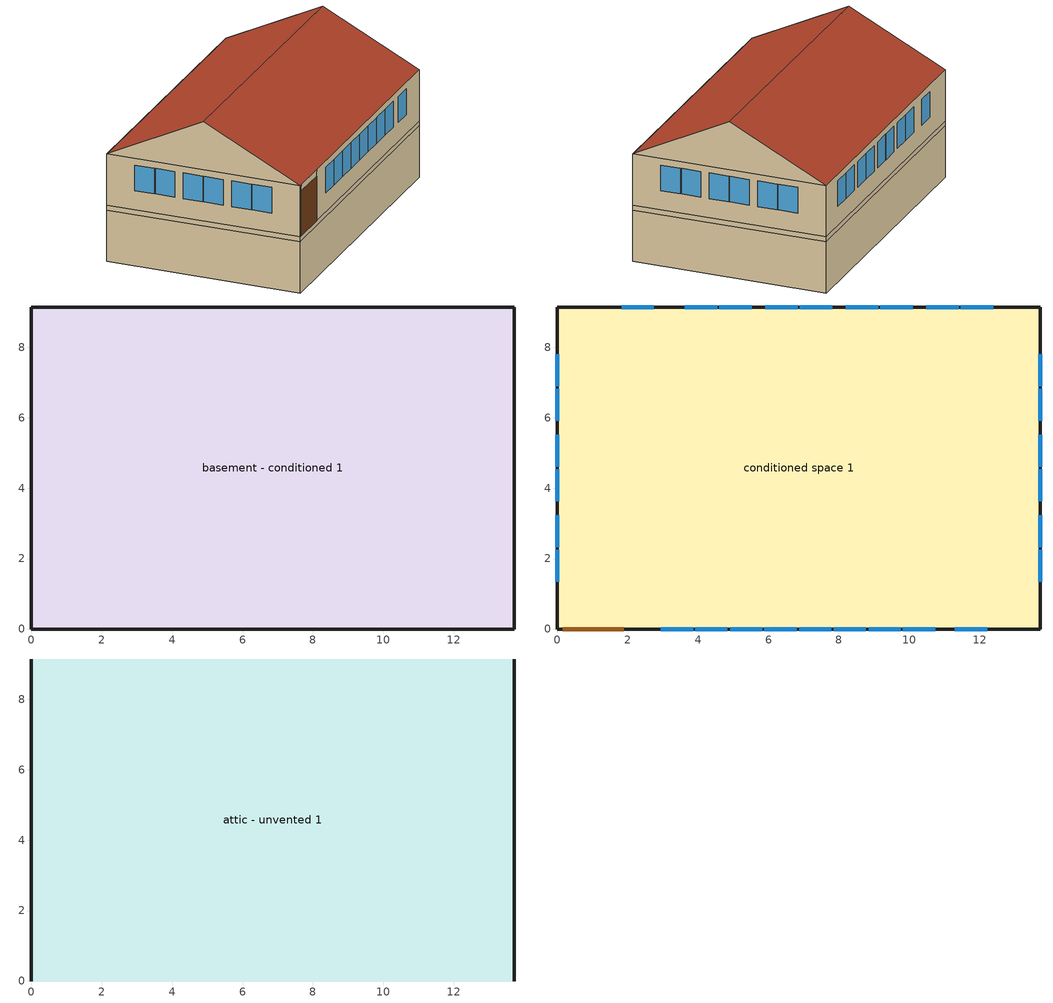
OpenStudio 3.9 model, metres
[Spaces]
basement - conditioned 1
 floor foundation: 0,0 0,9.14 13.72,9.14 13.72,0 z-2.44
 wall outside: 0,9.14 0,0 13.72,0 13.72,9.14 0,9.14 z0:0.23
 wall foundation: 0,9.14 0,0 13.72,0 13.72,9.14 0,9.14 z-2.44:0
conditioned space 1
 floor to basement - conditioned 1: 13.72,9.14 13.72,0 0,0 0,9.14 z0.23
 wall outside: 0,9.14 0,0 0.13,0 1.92,0 13.72,0 13.72,9.14 0,9.14 z0.23:2.67
 window: 12.37,9.14 11.46,9.14 / 11.4,9.14 10.49,9.14 / 10.09,9.14 9.17,9.14 / 9.11,9.14 8.2,9.14 / 7.8,9.14 6.89,9.14 / 6.83,9.14 5.91,9.14 / 5.52,9.14 4.6,9.14 / 4.54,9.14 3.63,9.14 / 2.74,9.14 1.83,9.14 / 13.72,1.34 13.72,2.26 / 13.72,2.32 13.72,3.23 / 13.72,3.63 13.72,4.54 / 13.72,4.6 13.72,5.52 / 13.72,5.91 13.72,6.83 / 13.72,6.89 13.72,7.8 / 2.94,0 3.86,0 / 3.92,0 4.83,0 / 4.91,0 5.82,0 / 5.88,0 6.8,0 / 6.87,0 7.79,0 / 7.85,0 8.76,0 / 8.84,0 9.75,0 / 9.81,0 10.73,0 / 11.29,0 12.21,0 / 0,7.8 0,6.89 / 0,6.83 0,5.91 / 0,5.52 0,4.6 / 0,4.54 0,3.63 / 0,3.23 0,2.32 / 0,2.26 0,1.34 z1.15:2.37
 door: 0.15,0 1.89,0 z0.23:2.37
attic - unvented 1
 floor to conditioned space 1: 13.72,9.14 13.72,0 0,0 0,9.14 z2.67
 wall outside: 13.72,4.57,4.96 13.72,0,2.67 13.72,9.14,2.67; 0,4.57,4.96 0,9.14,2.67 0,0,2.67
 roof outside: 0,4.57,4.96 13.72,4.57,4.96 13.72,9.14,2.67 0,9.14,2.67; 13.72,4.57,4.96 0,4.57,4.96 0,0,2.67 13.72,0,2.67
[ThermalZone] Use Ideal Air Loads=No
conditioned space; attic - unvented; basement - conditioned
[Sizing:Zone] Zone Cooling Design Supply Air Temperature Input Method=SupplyAirTemperature; Zone Cooling Design Supply Air Temperature {C}=14; Zone Cooling Design Supply Air Temperature Difference {deltaC}=11.11; Zone Heating Design Supply Air Temperature Input Method=SupplyAirTemperature; Zone Heating Design Supply Air Temperature {C}=40; Zone Heating Design Supply Air Temperature Difference {deltaC}=11.11; Zone Cooling Design Supply Air Humidity Ratio {kg-H2O/kg-air}=0.0085; Zone Heating Design Supply Air Humidity Ratio {kg-H2O/kg-air}=0.008; Cooling Design Air Flow Method=DesignDay; Heating Design Air Flow Method=DesignDay; Account for Dedicated Outdoor Air System=No; Dedicated Outdoor Air System Control Strategy=NeutralSupplyAir; Dedicated Outdoor Air Low Setpoint Temperature for Design {C}=autosize; Dedicated Outdoor Air High Setpoint Temperature for Design {C}=autosize; Zone Load Sizing Method=Sensible Load Only No Latent Load; Zone Latent Cooling Design Supply Air Humidity Ratio Input Method=HumidityRatioDifference; Zone Cooling Design Supply Air Humidity Ratio Difference {kgWater/kgDryAir}=0.005; Zone Latent Heating Design Supply Air Humidity Ratio Input Method=HumidityRatioDifference; Zone Humidification Design Supply Air Humidity Ratio Difference {kgWater/kgDryAir}=0.005; Sizing Option=Coincident
conditioned space; attic - unvented; basement - conditioned
[Space]
Name | Space Type | Thermal Zone
conditioned space 1 | Space Type 1 | conditioned space
attic - unvented 1 | Space Type 2 | attic - unvented
basement - conditioned 1 | Space Type 3 | basement - conditioned
[SpaceType]
Name | Standards Space Type
Space Type 1 | conditioned space
Space Type 2 | attic - unvented
Space Type 3 | basement - conditioned
